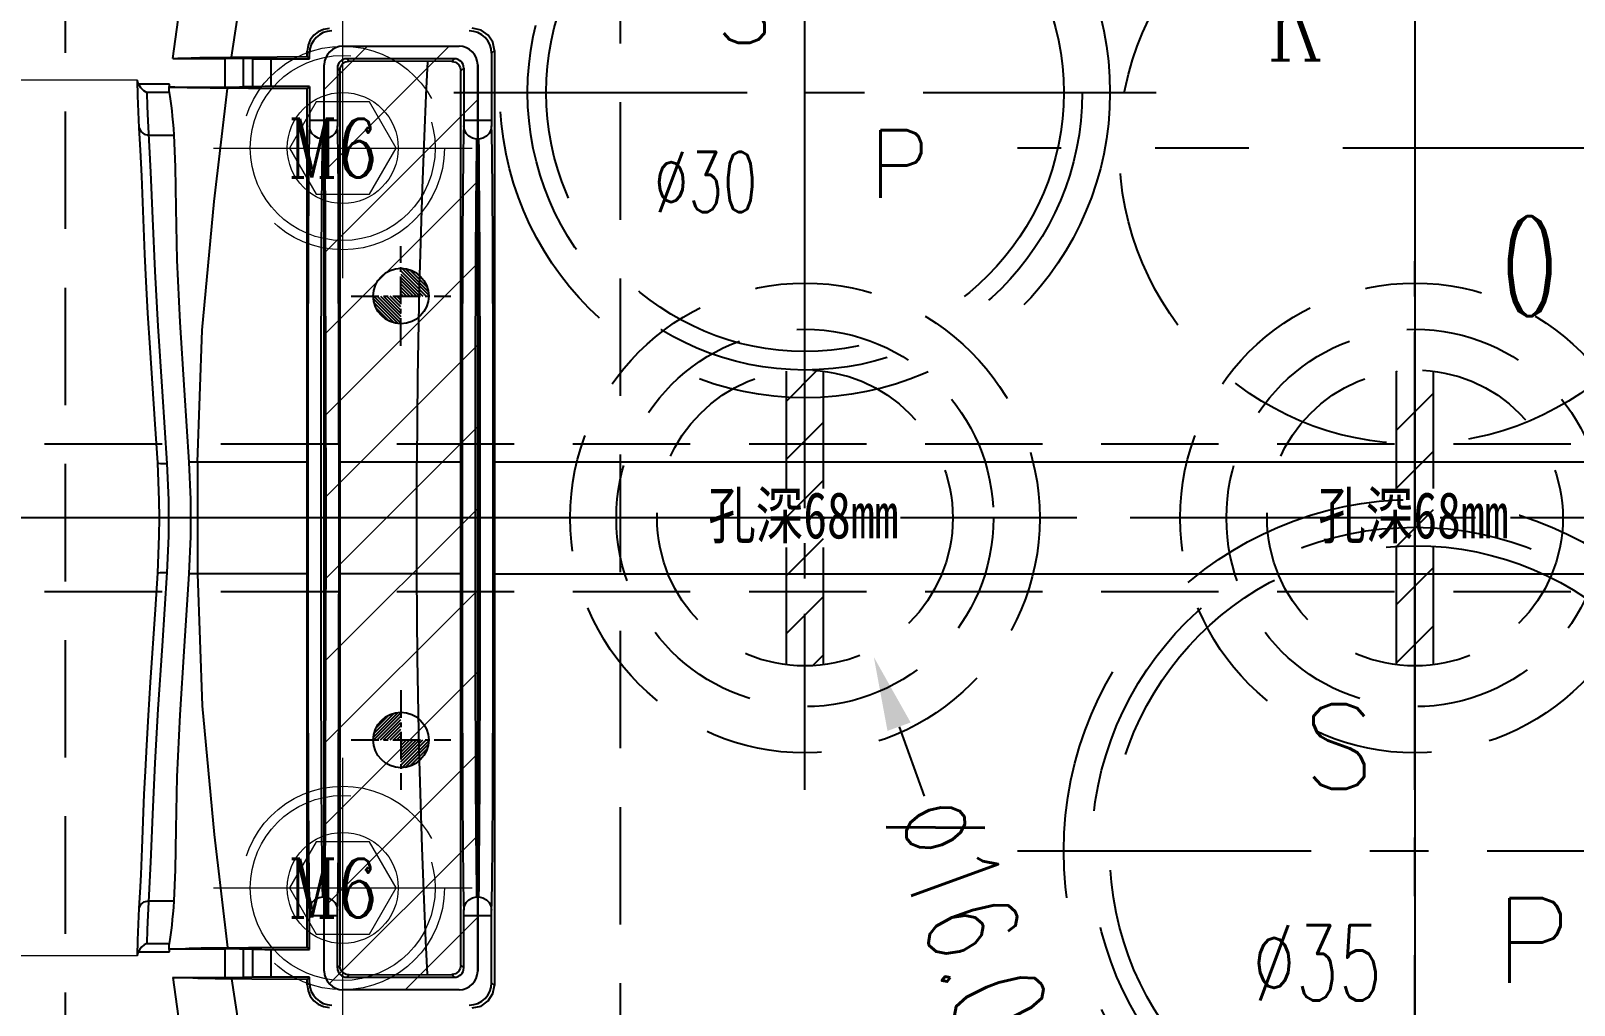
# Model space of a CAD drawing. Header units: inches. Extents: x 157915 to 159347, y -49911 to -48898.
# Drawn here: x 158583.3 to 158666.8, y -49123.2 to -49070.5 of the extents above; entities that cross this region are included whole.
import ezdxf
from ezdxf.enums import TextEntityAlignment as Align

# ---------------------------------------------------------------- set-up
doc = ezdxf.new("R2010")
doc.units = ezdxf.units.IN
doc.header["$LTSCALE"] = 2
doc.header["$MEASUREMENT"] = 0
doc.header["$PDMODE"] = 3
doc.header["$PDSIZE"] = 0.3125
for name, pattern in [('ACAD_ISO02W100', [15, 12, -3]), ('ACAD_ISO08W100', [36, 24, -3, 6, -3]), ('CENTER', [50.8, 31.75, -6.35, 6.35, -6.35]), ('CENTER2', [1.125, 0.75, -0.125, 0.125, -0.125]), ('DASHED2', [0.375, 0.25, -0.125]), ('HIDDEN', [9.525, 6.35, -3.175])]:
    doc.linetypes.add(name, pattern=pattern)
doc.layers.get('0').update_dxf_attribs({"linetype": 'CONTINUOUS'})
doc.layers.get('Defpoints').update_dxf_attribs({"linetype": 'CONTINUOUS'})
for name, color, linetype in [('CAV-COR', 1, 'CONTINUOUS'), ('CL', 1, 'ACAD_ISO08W100'), ('DEFAULT_1', 7, 'CENTER'), ('PIN', 4, 'CONTINUOUS'), ('SCREW', 52, 'HIDDEN'), ('SP', 3, 'CONTINUOUS'), ('wr1', 97, 'DASHED2'), ('y-cut', 7, 'CONTINUOUS'), ('壓塊', 157, 'CONTINUOUS'), ('文字', 1, 'CONTINUOUS')]:
    doc.layers.add(name, color=color, linetype=linetype)
for name, color, linetype, lineweight in [('dim', 3, 'CONTINUOUS', 15), ('截面', 191, 'CONTINUOUS', 15), ('枕位', 135, 'CONTINUOUS', 15), ('螺絲', 42, 'ACAD_ISO02W100', 15)]:
    doc.layers.add(name, color=color, linetype=linetype, lineweight=lineweight)
doc.styles.add('ROMANC', font='romanc', dxfattribs={"width": 0.6, "height": 1})
doc.styles.get("Standard").update_dxf_attribs({"font": 'txt.shx', "width": 0.67})
doc.styles.add('新字体', font='KAIU.TTF', dxfattribs={"width": 0.75})
doc.dimstyles.new('2.00', dxfattribs={"dimtxt": 5, "dimasz": 4, "dimexe": 0.666, "dimexo": 0.626, "dimgap": 1, "dimtad": 0, "dimzin": 0, "dimdsep": 46, "dimtxsty": 'Standard', "dimcen": 0.09, "dimclrd": 3, "dimclre": 3, "dimclrt": 7, "dimazin": 0, "dimtfac": 1, "dimtofl": 0, "dimtmove": 0, "dimatfit": 0, "dimfxl": 0, "dimtolj": 1, "dimtzin": 0, "dimarcsym": 0})

# ---------------------------------------------------------------- blocks, each defined once
blk = doc.blocks.new('20160823.140637')
at = {"layer": '截面', "linetype": 'Continuous', "ltscale": 0.3}
h = blk.add_hatch(dxfattribs=at)
h.set_pattern_fill('ANSI31', color=256, scale=25, style=0)
h.set_pattern_definition([(45, (170617.2364, -50194.565), (-2.20970869, 2.20970869), [])])
h.paths.add_polyline_path([(6.195, 50.953), (6.988, 50.841), (7.777, 50.697), (8.558, 50.522), (9.33, 50.315), (10.094, 50.078), (10.847, 49.81), (11.59, 49.512), (12.321, 49.184), (13.038, 48.827), (13.738, 48.443), (14.423, 48.03), (15.092, 47.589), (29.698, 37.542), (29.916, 37.384), (30.123, 37.215), (30.321, 37.036), (30.509, 36.846), (30.687, 36.645), (30.854, 36.435), (31.01, 36.217), (31.154, 35.989), (31.285, 35.755), (31.403, 35.515), (31.509, 35.267), (31.601, 35.015), (31.679, 34.758), (31.743, 34.496), (31.794, 34.233), (31.829, 33.967), (31.851, 33.7), (31.858, 33.43), (31.858, 16.046, -0.414214), (30.858, 15.046), (-12.081, 15.046, -0.414214), (-13.081, 16.046), (-13.081, 28.931), (-14.453, 28.931), (-15.749, 29.957, 0.168991), (-14.777, 32.75, 0.189103), (-15.977, 35.81), (-15.961, 35.825), (-15.961, 38.483), (-8.774, 48.931), (-8.615, 49.149), (-8.445, 49.358), (-8.265, 49.557), (-8.074, 49.746), (-7.872, 49.925), (-7.662, 50.092), (-7.443, 50.248), (-7.216, 50.393), (-6.981, 50.524), (-6.74, 50.643), (-6.493, 50.748), (-6.241, 50.84), (-5.984, 50.918), (-5.723, 50.983), (-5.46, 51.033), (-5.196, 51.069), (-4.929, 51.09), (-4.66, 51.098), (3.801, 51.098), (4.602, 51.081), (5.401, 51.033)])
h.paths.add_polyline_path([(30.858, -30.951, -0.414214), (31.858, -31.951), (31.858, -49.334), (31.851, -49.604), (31.829, -49.872), (31.794, -50.137), (31.743, -50.401), (31.679, -50.662), (31.601, -50.919), (31.509, -51.171), (31.403, -51.419), (31.285, -51.66), (31.154, -51.894), (31.01, -52.121), (30.854, -52.34), (30.687, -52.549), (30.509, -52.75), (30.321, -52.94), (30.123, -53.12), (29.916, -53.289), (29.698, -53.447), (15.092, -63.494), (14.423, -63.935), (13.738, -64.347), (13.038, -64.731), (12.321, -65.088), (11.59, -65.417), (10.847, -65.715), (10.094, -65.982), (9.33, -66.22), (8.558, -66.426), (7.777, -66.601), (6.988, -66.746), (6.195, -66.858), (5.401, -66.938), (4.602, -66.986), (3.801, -67.002), (-4.66, -67.002), (-4.929, -66.995), (-5.196, -66.973), (-5.46, -66.938), (-5.723, -66.887), (-5.984, -66.823), (-6.241, -66.745), (-6.493, -66.653), (-6.74, -66.547), (-6.981, -66.429), (-7.216, -66.297), (-7.443, -66.153), (-7.662, -65.997), (-7.872, -65.829), (-8.074, -65.65), (-8.265, -65.461), (-8.445, -65.263), (-8.615, -65.054), (-8.774, -64.836), (-15.961, -54.387), (-15.961, -51.729), (-15.977, -51.714, 0.189103), (-14.777, -48.655, 0.168991), (-15.749, -45.862), (-14.453, -44.836), (-13.081, -44.836), (-13.081, -31.951, -0.414214), (-12.081, -30.951)])
h.paths.add_polyline_path([(-94.357, 16.548), (-94.357, -32.452, 0.414214), (-93.357, -33.452), (-87.057, -33.452, 0.414214), (-86.057, -32.452), (-86.057, 16.548, 0.414214), (-87.057, 17.548), (-93.357, 17.548, 0.414214)])
h.paths.add_polyline_path([(-49.425, 38.498), (-49.425, 25.188, 0.414214), (-48.425, 24.188), (-42.105, 24.188, 0.414214), (-41.105, 25.188), (-41.105, 38.498, 0.414214), (-42.105, 39.498), (-48.425, 39.498, 0.414214)])
h.paths.add_polyline_path([(-49.425, -41.092), (-49.425, -54.402, 0.414214), (-48.425, -55.402), (-42.105, -55.402, 0.414214), (-41.105, -54.402), (-41.105, -41.092, 0.414214), (-42.105, -40.092), (-48.425, -40.092, 0.414214)])
at = {"layer": 'y-cut', "linetype": 'ByBlock'}
for p, q in [((-93.357, 17.548), (-87.057, 17.548)), ((-94.357, -32.452), (-94.357, 16.548)), ((-86.057, 16.548), (-86.057, -32.452)), ((-87.057, -33.452), (-93.357, -33.452))]:
    blk.add_line(p, q, dxfattribs=at)
for centre, start, end in [((-93.357, 16.548), 90, 180), ((-87.057, 16.548), 0, 90), ((-93.357, -32.452), 180, 270), ((-87.057, -32.452), 270, 0)]:
    blk.add_arc(centre, 1, start, end, dxfattribs=at)
blk = doc.blocks.new('20140813.092309')
at = {"layer": '螺絲', "color": 137, "linetype": 'CENTER', "ltscale": 0.25}
for p, q in [((0, -7.042), (0, 7.042)), ((-7, 0), (7, 0))]:
    blk.add_line(p, q, dxfattribs=at)
at = {"layer": '螺絲', "color": 137, "linetype": 'Continuous'}
blk.add_lwpolyline([(-1.443, 2.5), (-2.887, 0), (-1.443, -2.5), (1.443, -2.5), (2.887, 0), (1.443, 2.5)], close=True, dxfattribs=at)
at = {"layer": '螺絲', "color": 137, "linetype": 'HIDDEN'}
blk.add_circle((0, 0), 5.5, dxfattribs=at)
at = {"layer": '螺絲', "color": 137}
for radius in [5, 3]:
    blk.add_circle((0, 0), radius, dxfattribs=at)
at = {"layer": 'dim', "style": 'ROMANC', "width": 0.8}
blk.add_text('M6', height=3.1716, dxfattribs=at).set_placement((-2.976, -1.589))
blk = doc.blocks.new('20160825.191916')
at = {"color": 8, "linetype": 'HIDDEN'}
blk.add_circle((0, 0), 19, dxfattribs=at)
at = {"layer": 'SP', "linetype": 'CENTER', "ltscale": 0.25}
for p, q in [((0, -21.5), (0, 21.5)), ((-21.5, 0), (21.5, 0))]:
    blk.add_line(p, q, dxfattribs=at)
at = {"layer": 'SP', "linetype": 'HIDDEN'}
for radius in [17.5, 16.5]:
    blk.add_circle((0, 0), radius, dxfattribs=at)
at = {"layer": 'dim', "insert": (-5.289, -6.05), "char_height": 4.0633, "attachment_point": 5}
blk.add_mtext('Ø35', dxfattribs=at)
at = {"layer": 'SP'}
for s, p in [('S', (-6.081, 3.359)), ('P', (4.334, -7.124))]:
    blk.add_text(s, height=4.582, dxfattribs=at).set_placement(p)
blk = doc.blocks.new('20160825.182511')
at = {"color": 8, "linetype": 'HIDDEN'}
blk.add_circle((0, 0), 16.5, dxfattribs=at)
at = {"layer": 'SP', "linetype": 'CENTER', "ltscale": 0.25}
for p, q in [((0, -19), (0, 19)), ((-19, 0), (19, 0))]:
    blk.add_line(p, q, dxfattribs=at)
at = {"layer": 'SP', "linetype": 'HIDDEN'}
for radius in [15, 14]:
    blk.add_circle((0, 0), radius, dxfattribs=at)
at = {"layer": 'dim', "insert": (-5.368, -4.84), "char_height": 3.2506, "attachment_point": 5}
blk.add_mtext('Ø30', dxfattribs=at)
at = {"layer": 'SP'}
for s, p in [('S', (-4.865, 2.687)), ('P', (3.467, -5.699))]:
    blk.add_text(s, height=3.665, dxfattribs=at).set_placement(p)
blk = doc.blocks.new('20130710.090407')
at = {"layer": 'SCREW', "linetype": 'CENTER', "ltscale": 0.15}
for p, q in [((0, -7.042), (0, 7.042)), ((-7, 0), (7, 0))]:
    blk.add_line(p, q, dxfattribs=at)
at = {"layer": 'SCREW', "linetype": 'HIDDEN', "ltscale": 0.4}
blk.add_lwpolyline([(-1.443, 2.5), (-2.887, 0), (-1.443, -2.5), (1.443, -2.5), (2.887, 0), (1.443, 2.5)], close=True, dxfattribs=at)
for radius in [5.5, 5, 3]:
    blk.add_circle((0, 0), radius, dxfattribs=at)
at = {"layer": 'dim', "style": 'ROMANC', "width": 0.8}
blk.add_text('M6', height=3.1716, dxfattribs=at).set_placement((-2.885, -1.703))
blk = doc.blocks.new('20130710.090411')
at = {"layer": 'SP', "color": 145, "linetype": 'CENTER', "ltscale": 0.25}
for p, q in [((0, 15), (0, -15)), ((-15, 0), (15, 0))]:
    blk.add_line(p, q, dxfattribs=at)
at = {"layer": 'SP', "color": 145, "linetype": 'HIDDEN', "ltscale": 0.5}
for radius in [12.5, 11.5]:
    blk.add_circle((0, 0), radius, dxfattribs=at)
at = {"layer": 'SCREW'}
blk.add_blockref('20130710.090407', (0, 0), dxfattribs=at)
blk = doc.blocks.new('*D37213')
at = {"layer": 'Defpoints', "color": 0}
for p in [(158623.435, -49089.348), (158628.891, -49104.388)]:
    blk.add_point(p, dxfattribs=at)
at = {"layer": 'dim', "color": 3, "linetype": 'ByBlock', "lineweight": -2}
for p, q in [((158626.073, -49096.868), (158626.253, -49096.868)), ((158626.163, -49096.958), (158626.163, -49096.778)), ((158630.255, -49108.149), (158631.62, -49111.909))]:
    blk.add_line(p, q, dxfattribs=at)
at = {"layer": 'dim', "color": 3, "linetype": 'ByBlock'}
blk.add_solid([(158630.882, -49107.921), (158629.629, -49108.376), (158628.891, -49104.388)], dxfattribs=at)
at = {"layer": 'dim', "color": 7, "linetype": 'ByBlock', "insert": (158634.436, -49119.672), "char_height": 5, "attachment_point": 5, "rotation": 289.9396}
blk.add_mtext('\\A1;%%c16.00', dxfattribs=at)
blk = doc.blocks.new('*D37226')
at = {"layer": 'Defpoints', "color": 0}
for p in [(158625.163, -49011.518), (158658.163, -49016.868), (158625.163, -49082.168)]:
    blk.add_point(p, dxfattribs=at)
at = {"layer": 'dim', "color": 3, "linetype": 'ByBlock', "lineweight": -2}
for p, q in [((158625.163, -49081.542), (158625.163, -49010.852)), ((158658.163, -49016.242), (158658.163, -49010.852)), ((158629.163, -49011.518), (158634.521, -49011.518)), ((158654.163, -49011.518), (158648.805, -49011.518))]:
    blk.add_line(p, q, dxfattribs=at)
at = {"layer": 'dim', "color": 3, "linetype": 'ByBlock'}
for points in [[(158629.163, -49010.851), (158629.163, -49012.184), (158625.163, -49011.518)], [(158654.163, -49012.184), (158654.163, -49010.851), (158658.163, -49011.518)]]:
    blk.add_solid(points, dxfattribs=at)
at = {"layer": 'dim', "color": 7, "linetype": 'ByBlock', "insert": (158641.663, -49011.518), "char_height": 5, "attachment_point": 5}
blk.add_mtext('\\A1;33.00', dxfattribs=at)
blk = doc.blocks.new('*D37227')
at = {"layer": 'Defpoints', "color": 0}
for p in [(158691.163, -49011.518), (158658.163, -49016.868), (158691.163, -49082.168)]:
    blk.add_point(p, dxfattribs=at)
at = {"layer": 'dim', "color": 3, "linetype": 'ByBlock', "lineweight": -2}
for p, q in [((158658.163, -49016.242), (158658.163, -49010.852)), ((158691.163, -49081.542), (158691.163, -49010.852)), ((158662.163, -49011.518), (158667.521, -49011.518)), ((158687.163, -49011.518), (158681.805, -49011.518))]:
    blk.add_line(p, q, dxfattribs=at)
at = {"layer": 'dim', "color": 3, "linetype": 'ByBlock'}
for points in [[(158662.163, -49010.851), (158662.163, -49012.184), (158658.163, -49011.518)], [(158687.163, -49012.184), (158687.163, -49010.851), (158691.163, -49011.518)]]:
    blk.add_solid(points, dxfattribs=at)
at = {"layer": 'dim', "color": 7, "linetype": 'ByBlock', "insert": (158674.663, -49011.518), "char_height": 5, "attachment_point": 5}
blk.add_mtext('\\A1;33.00', dxfattribs=at)
blk = doc.blocks.new('*D37255')
at = {"layer": 'Defpoints', "color": 0}
for p in [(158695.163, -49003.941), (158658.163, -49016.868), (158695.163, -49096.868)]:
    blk.add_point(p, dxfattribs=at)
at = {"layer": 'dim', "color": 3, "linetype": 'ByBlock', "lineweight": -2}
for p, q in [((158658.163, -49016.242), (158658.163, -49003.275)), ((158695.163, -49096.242), (158695.163, -49003.275)), ((158662.163, -49003.941), (158669.521, -49003.941)), ((158691.163, -49003.941), (158683.805, -49003.941))]:
    blk.add_line(p, q, dxfattribs=at)
at = {"layer": 'dim', "color": 3, "linetype": 'ByBlock'}
for points in [[(158662.163, -49003.274), (158662.163, -49004.608), (158658.163, -49003.941)], [(158691.163, -49004.608), (158691.163, -49003.274), (158695.163, -49003.941)]]:
    blk.add_solid(points, dxfattribs=at)
at = {"layer": 'dim', "color": 7, "linetype": 'ByBlock', "insert": (158676.663, -49003.941), "char_height": 5, "attachment_point": 5}
blk.add_mtext('\\A1;37.00', dxfattribs=at)
blk = doc.blocks.new('20160902.193058')
at = {"layer": 'wr1', "linetype": 'HIDDEN', "ltscale": 0.5}
h = blk.add_hatch(dxfattribs=at)
h.set_pattern_fill('ANSI31', color=256, scale=0.7, angle=180, style=0)
h.set_pattern_definition([(225, (346569.7157, -87469.4473), (1.571544821, -1.571544821), [])])
h.paths.add_polyline_path([(1, 0), (0, 0), (0, -8, 0.031342), (1, -7.937)])
h.paths.add_polyline_path([(-1, -7.937, 0.031342), (0, -8), (0, 0), (-1, 0)])
h.paths.add_polyline_path([(0, 0), (1, 0), (1, 7.937, 0.031342), (0, 8)])
h.paths.add_polyline_path([(-1, 0), (0, 0), (0, 8, 0.031342), (-1, 7.937)])
at = {"layer": 'wr1', "linetype": 'CENTER', "ltscale": 0.15}
for p, q in [((0, -14.7), (0, 14.7)), ((14.7, 0), (-14.7, 0))]:
    blk.add_line(p, q, dxfattribs=at)
at = {"layer": 'wr1', "linetype": 'HIDDEN', "ltscale": 0.5}
for p, q in [((-1, -7.937), (-1, 7.937)), ((1, -7.937), (1, 7.937))]:
    blk.add_line(p, q, dxfattribs=at)
for radius in [12.7, 10.2, 8]:
    blk.add_circle((0, 0), radius, dxfattribs=at)

msp = doc.modelspace()

# ---------------------------------------------------------------- hatches: boundary and pattern name
at = {"layer": 'PIN', "linetype": 'Continuous'}
h = msp.add_hatch(dxfattribs=at)
h.set_pattern_fill('ANSI31', color=3, angle=90, style=0)
h.set_pattern_definition([(135, (158808.59506, -49099.10771), (-0.08838835, -0.08838835), [])])
h.paths.add_polyline_path([(158603.313, -49084.868), (158601.813, -49084.868, 0.414214), (158603.313, -49086.368)])
h.paths.add_polyline_path([(158603.313, -49083.368), (158603.313, -49084.868), (158604.813, -49084.868, 0.414214)])
h = msp.add_hatch(dxfattribs=at)
h.set_pattern_fill('ANSI31', color=3, angle=270, style=0)
h.set_pattern_definition([(225, (158808.59506, -49094.62829), (-0.08838835, 0.08838835), [])])
h.paths.add_polyline_path([(158603.313, -49108.868), (158601.813, -49108.868, -0.414214), (158603.313, -49107.368)])
h.paths.add_polyline_path([(158603.313, -49110.368), (158603.313, -49108.868), (158604.813, -49108.868, -0.414214)])

# ---------------------------------------------------------------- linework, layer by layer
at = {"color": 8, "linetype": 'CENTER', "ltscale": 0.4}
msp.add_line((158679.663, -49076.868), (158636.663, -49076.868), dxfattribs=at)
at = {"color": 8, "linetype": 'HIDDEN', "ltscale": 0.7}
msp.add_circle((158658.163, -49076.868), 16, dxfattribs=at)
at = {"layer": 'CAV-COR', "linetype": 'ByBlock'}
for p, q in [((158600.163, -49071.368), (158606.463, -49071.368)), ((158590.969, -49072.025), (158593.804, -49072.025)), ((158592.801, -49071.97), (158594.151, -49071.953)), ((158593.804, -49073.572), (158593.804, -49072.025)), ((158594.793, -49073.568), (158594.793, -49072.028)), ((158595.298, -49072.041), (158594.793, -49072.028)), ((158595.298, -49073.556), (158595.298, -49072.041)), ((158596.288, -49073.552), (158596.288, -49072.045)), ((158596.288, -49072.045), (158598.366, -49072.045)), ((158598.247, -49071.926), (158598.247, -49071.625)), ((158598.366, -49071.743), (158598.247, -49071.625)), ((158598.366, -49072.045), (158598.247, -49071.926)), ((158598.366, -49072.045), (158598.366, -49071.743)), ((158600.504, -49072.173), (158600.376, -49072.045)), ((158606.205, -49072.045), (158600.376, -49072.045)), ((158606.058, -49072.191), (158600.504, -49072.173)), ((158604.754, -49072.188), (158604.666, -49074.008)), ((158606.058, -49072.191), (158606.205, -49072.045)), ((158608.215, -49071.743), (158608.367, -49071.591)), ((158608.215, -49071.743), (158608.215, -49075.663)), ((158608.367, -49071.591), (158608.375, -49088.45)), ((158599.163, -49121.368), (158599.163, -49072.368)), ((158599.873, -49072.547), (158599.873, -49075.663)), ((158600, -49072.674), (158599.873, -49072.547)), ((158600, -49072.674), (158600.012, -49099.882)), ((158606.553, -49083.113), (158606.558, -49072.696)), ((158606.558, -49072.696), (158606.707, -49072.547)), ((158606.707, -49072.547), (158606.707, -49075.663)), ((158607.463, -49121.368), (158607.463, -49072.368)), ((158589.078, -49074.055), (158589.061, -49073.207)), ((158590.795, -49073.414), (158589.108, -49073.414)), ((158590.784, -49073.869), (158589.566, -49073.869)), ((158590.776, -49073.572), (158593.804, -49073.572)), ((158591.079, -49073.582), (158590.776, -49073.572)), ((158591.753, -49073.607), (158591.079, -49073.582)), ((158595.298, -49073.556), (158594.793, -49073.568)), ((158598.245, -49073.673), (158595.063, -49073.654)), ((158598.366, -49073.552), (158596.288, -49073.552)), ((158598.242, -49076.14), (158598.245, -49073.673)), ((158598.366, -49073.552), (158598.245, -49073.673)), ((158598.366, -49073.552), (158598.365, -49075.663)), ((158604.666, -49074.008), (158604.568, -49076.237)), ((158599.873, -49075.384), (158598.366, -49075.384)), ((158608.215, -49075.384), (158606.707, -49075.384)), ((158589.655, -49076.172), (158591.045, -49076.172)), ((158598.233, -49091.265), (158598.242, -49076.14)), ((158599.163, -49076.388), (158599.065, -49076.388)), ((158604.568, -49076.237), (158604.46, -49079.041)), ((158607.406, -49076.388), (158607.181, -49076.341)), ((158607.406, -49076.388), (158607.389, -49076.937)), ((158607.515, -49076.388), (158607.406, -49076.388)), ((158607.74, -49076.341), (158607.515, -49076.388)), ((158589.291, -49078.399), (158589.226, -49076.988)), ((158589.459, -49082.603), (158589.291, -49078.399)), ((158599.958, -49088.73), (158599.938, -49081.847)), ((158608.3, -49088.729), (158608.28, -49081.846)), ((158599.255, -49089.217), (158599.236, -49082.677)), ((158606.551, -49105.15), (158606.553, -49083.113)), ((158607.597, -49089.216), (158607.578, -49082.676)), ((158598.28, -49088.73), (158598.273, -49096.893)), ((158599.966, -49096.893), (158599.958, -49088.73)), ((158606.622, -49088.729), (158606.615, -49096.893)), ((158608.307, -49096.893), (158608.3, -49088.729)), ((158608.375, -49088.45), (158608.373, -49111.022)), ((158598.983, -49089.218), (158598.977, -49096.892)), ((158599.262, -49096.892), (158599.255, -49089.217)), ((158607.325, -49089.217), (158607.318, -49096.892)), ((158607.604, -49096.892), (158607.597, -49089.216)), ((158598.235, -49107.564), (158598.233, -49091.265)), ((158590.154, -49093.888), (158590.021, -49091.791)), ((158592.311, -49093.853), (158591.86, -49093.855)), ((158592.311, -49093.853), (158592.311, -49099.883)), ((158593.532, -49093.855), (158592.311, -49093.853)), ((158606.55, -49093.853), (158600.012, -49093.854)), ((158604.166, -49099.883), (158604.166, -49093.853)), ((158696.935, -49093.853), (158608.375, -49093.853)), ((158598.273, -49096.893), (158598.28, -49105.054)), ((158598.977, -49096.892), (158598.983, -49104.565)), ((158599.255, -49104.566), (158599.262, -49096.892)), ((158599.958, -49105.055), (158599.966, -49096.893)), ((158606.615, -49096.893), (158606.622, -49105.055)), ((158607.318, -49096.892), (158607.325, -49104.566)), ((158607.597, -49104.566), (158607.604, -49096.892)), ((158608.3, -49105.056), (158608.307, -49096.893)), ((158592.311, -49099.883), (158591.86, -49099.881)), ((158600.012, -49099.882), (158600.007, -49113.226)), ((158606.55, -49099.883), (158600.012, -49099.882)), ((158608.375, -49099.883), (158696.935, -49099.883)), ((158598.983, -49104.565), (158599.002, -49111.089)), ((158607.325, -49104.566), (158607.344, -49111.09)), ((158598.28, -49105.054), (158598.3, -49111.918)), ((158606.558, -49121.04), (158606.551, -49105.15)), ((158606.622, -49105.055), (158606.642, -49111.919)), ((158598.245, -49120.064), (158598.235, -49107.564)), ((158608.373, -49111.022), (158608.367, -49122.145)), ((158600.007, -49113.226), (158600, -49121.062)), ((158589.255, -49116.134), (158589.317, -49114.728)), ((158604.568, -49117.499), (158604.46, -49114.695)), ((158599.065, -49117.348), (158599.163, -49117.348)), ((158607.389, -49116.8), (158607.406, -49117.348)), ((158607.406, -49117.348), (158607.515, -49117.348)), ((158607.515, -49117.348), (158607.74, -49117.395)), ((158589.655, -49117.564), (158591.045, -49117.564)), ((158598.366, -49120.184), (158598.365, -49118.073)), ((158599.873, -49121.189), (158599.873, -49118.073)), ((158604.666, -49119.728), (158604.568, -49117.499)), ((158606.707, -49121.189), (158606.707, -49118.073)), ((158608.215, -49121.993), (158608.215, -49118.073)), ((158598.366, -49118.352), (158599.873, -49118.352)), ((158606.707, -49118.352), (158608.215, -49118.352)), ((158589.566, -49119.867), (158590.784, -49119.867)), ((158604.754, -49121.548), (158604.666, -49119.728)), ((158589.108, -49120.322), (158590.795, -49120.322)), ((158590.776, -49120.164), (158591.063, -49120.155)), ((158590.776, -49120.164), (158593.804, -49120.164)), ((158591.063, -49120.155), (158591.657, -49120.132)), ((158593.07, -49120.101), (158595.063, -49120.082)), ((158593.804, -49121.711), (158593.804, -49120.164)), ((158594.793, -49121.708), (158594.793, -49120.168)), ((158595.298, -49120.18), (158594.793, -49120.168)), ((158595.063, -49120.082), (158598.245, -49120.064)), ((158595.298, -49121.695), (158595.298, -49120.18)), ((158596.288, -49121.692), (158596.288, -49120.184)), ((158596.288, -49120.184), (158598.366, -49120.184)), ((158598.366, -49120.184), (158598.245, -49120.064)), ((158600, -49121.062), (158599.873, -49121.189)), ((158600.504, -49121.563), (158606.058, -49121.545)), ((158606.058, -49121.545), (158606.205, -49121.692)), ((158606.558, -49121.04), (158606.707, -49121.189)), ((158590.969, -49121.711), (158593.804, -49121.711)), ((158591.249, -49121.72), (158590.969, -49121.711)), ((158592.06, -49121.748), (158591.249, -49121.72)), ((158595.298, -49121.695), (158594.793, -49121.708)), ((158598.247, -49121.81), (158595.248, -49121.792)), ((158598.366, -49121.692), (158596.288, -49121.692)), ((158598.366, -49121.692), (158598.247, -49121.81)), ((158598.247, -49122.111), (158598.247, -49121.81)), ((158598.366, -49121.993), (158598.247, -49122.111)), ((158598.366, -49121.993), (158598.366, -49121.692)), ((158606.463, -49122.368), (158600.163, -49122.368)), ((158600.504, -49121.563), (158600.376, -49121.692)), ((158600.376, -49121.692), (158606.205, -49121.692)), ((158608.215, -49121.993), (158608.367, -49122.145))]:
    msp.add_line(p, q, dxfattribs=at)
for points in [[(158590.969, -49072.025), (158591.405, -49068.897), (158591.853, -49066.11), (158592.321, -49063.615), (158592.813, -49061.377), (158593.315, -49059.403), (158593.824, -49057.641), (158594.359, -49055.993), (158594.951, -49054.368), (158595.626, -49052.749), (158596.403, -49051.172), (158597.304, -49049.683)], [(158594.151, -49071.953), (158595.269, -49064.643), (158596.493, -49058.447), (158597.837, -49053.462), (158599.417, -49049.719)], [(158599.449, -49070.415), (158599.13, -49070.46), (158598.841, -49070.583), (158598.598, -49070.774), (158598.408, -49071.024), (158598.289, -49071.313), (158598.247, -49071.625)], [(158608.367, -49071.591), (158608.285, -49071.155), (158608.037, -49070.764), (158607.646, -49070.49), (158607.157, -49070.389)], [(158590.969, -49072.025), (158591.103, -49072.021), (158591.236, -49072.017), (158591.956, -49071.991)], [(158591.956, -49071.991), (158592.162, -49071.985), (158592.429, -49071.978), (158592.801, -49071.97)], [(158594.151, -49071.953), (158596.611, -49071.935), (158598.247, -49071.926)], [(158600, -49072.674), (158600.037, -49072.485), (158600.146, -49072.321), (158600.31, -49072.211), (158600.504, -49072.173)], [(158606.058, -49072.191), (158606.256, -49072.233), (158606.419, -49072.347), (158606.523, -49072.511), (158606.558, -49072.696)], [(158589.108, -49073.414), (158589.075, -49073.313), (158589.061, -49073.207)], [(158589.108, -49073.414), (158589.219, -49073.598), (158589.376, -49073.755), (158589.566, -49073.869)], [(158589.566, -49073.869), (158589.584, -49074.625), (158589.612, -49075.393), (158589.765, -49078.178)], [(158590.784, -49073.869), (158590.776, -49073.796), (158590.774, -49073.695), (158590.78, -49073.572)], [(158590.78, -49073.572), (158590.787, -49073.494), (158590.795, -49073.414)], [(158591.045, -49076.172), (158591.018, -49075.807), (158590.99, -49075.468), (158590.961, -49075.153), (158590.93, -49074.861), (158590.897, -49074.588), (158590.862, -49074.331), (158590.824, -49074.091), (158590.784, -49073.869)], [(158595.063, -49073.654), (158592.987, -49073.634), (158592.395, -49073.624), (158592.016, -49073.615), (158591.753, -49073.607)], [(158592.311, -49093.853), (158592.55, -49086.722), (158593.208, -49079.763), (158593.934, -49073.645)], [(158589.156, -49075.776), (158589.108, -49074.913), (158589.078, -49074.055)], [(158589.226, -49076.988), (158589.194, -49076.367), (158589.156, -49075.776)], [(158589.156, -49075.776), (158589.241, -49075.979), (158589.421, -49076.122), (158589.655, -49076.172)], [(158591.86, -49093.855), (158591.601, -49089.957), (158591.364, -49086.275), (158591.209, -49082.936), (158591.145, -49080.124), (158591.113, -49077.89), (158591.045, -49076.172)], [(158598.365, -49075.663), (158598.347, -49076.072), (158598.33, -49077.278), (158598.314, -49079.23), (158598.3, -49081.847), (158598.28, -49088.73)], [(158599.065, -49076.388), (158598.84, -49076.341), (158598.649, -49076.234), (158598.499, -49076.078), (158598.4, -49075.883), (158598.365, -49075.663)], [(158599.065, -49076.388), (158599.047, -49076.937), (158599.031, -49078.206), (158599.016, -49080.144), (158599.002, -49082.677), (158598.983, -49089.218)], [(158599.873, -49075.663), (158599.838, -49075.883), (158599.74, -49076.078), (158599.59, -49076.234), (158599.399, -49076.341), (158599.163, -49076.389)], [(158599.236, -49082.677), (158599.223, -49080.144), (158599.208, -49078.206), (158599.191, -49076.937), (158599.168, -49076.388)], [(158599.938, -49081.847), (158599.924, -49079.23), (158599.908, -49077.278), (158599.891, -49076.072), (158599.873, -49075.663)], [(158606.707, -49075.663), (158606.689, -49076.072), (158606.672, -49077.278), (158606.656, -49079.23), (158606.642, -49081.846), (158606.622, -49088.729)], [(158607.181, -49076.341), (158606.99, -49076.234), (158606.84, -49076.078), (158606.742, -49075.883), (158606.707, -49075.663)], [(158607.578, -49082.676), (158607.565, -49080.143), (158607.549, -49078.206), (158607.533, -49076.937), (158607.515, -49076.388)], [(158608.215, -49075.663), (158608.18, -49075.883), (158608.081, -49076.078), (158607.931, -49076.234), (158607.74, -49076.341)], [(158608.28, -49081.846), (158608.266, -49079.23), (158608.25, -49077.278), (158608.233, -49076.072), (158608.215, -49075.663)], [(158607.389, -49076.937), (158607.372, -49078.206), (158607.357, -49080.143), (158607.344, -49082.676), (158607.325, -49089.217)], [(158589.765, -49078.178), (158589.868, -49080.68), (158589.99, -49083.517), (158590.157, -49086.5), (158590.396, -49090.038), (158590.655, -49093.921)], [(158604.46, -49079.041), (158604.298, -49084.36), (158604.2, -49089.282), (158604.166, -49093.853)], [(158590.021, -49091.791), (158589.744, -49087.673), (158589.626, -49085.791), (158589.531, -49084.092), (158589.459, -49082.603)], [(158590.245, -49096.868), (158590.235, -49095.905), (158590.205, -49094.91), (158590.154, -49093.888)], [(158590.154, -49093.888), (158590.196, -49093.91), (158590.306, -49093.924), (158590.467, -49093.928), (158590.655, -49093.921)], [(158590.655, -49093.921), (158590.737, -49095.889), (158590.737, -49097.847), (158590.655, -49099.815)], [(158591.86, -49099.881), (158591.945, -49097.875), (158591.945, -49095.861), (158591.86, -49093.855)], [(158598.233, -49093.855), (158596.536, -49093.852), (158593.532, -49093.855)], [(158590.154, -49099.848), (158590.205, -49098.826), (158590.235, -49097.831), (158590.245, -49096.868)], [(158590.655, -49099.815), (158590.391, -49103.77), (158590.16, -49107.201), (158589.996, -49110.103), (158589.875, -49112.893), (158589.77, -49115.467), (158589.612, -49118.344)], [(158589.765, -49105.749), (158590.029, -49101.822), (158590.154, -49099.848)], [(158590.154, -49099.848), (158590.196, -49099.826), (158590.306, -49099.812), (158590.467, -49099.808), (158590.655, -49099.815)], [(158591.045, -49117.564), (158591.113, -49115.879), (158591.144, -49113.669), (158591.207, -49110.86), (158591.362, -49107.509), (158591.599, -49103.804), (158591.86, -49099.881)], [(158598.233, -49099.881), (158594.958, -49099.884), (158593.532, -49099.881), (158592.311, -49099.883)], [(158592.311, -49099.883), (158592.55, -49107.014), (158593.208, -49113.974), (158593.934, -49120.091)], [(158604.46, -49114.695), (158604.298, -49109.376), (158604.2, -49104.454), (158604.166, -49099.883)], [(158599.168, -49117.348), (158599.191, -49116.8), (158599.208, -49115.537), (158599.223, -49113.609), (158599.236, -49111.089), (158599.255, -49104.566)], [(158607.515, -49117.348), (158607.533, -49116.8), (158607.549, -49115.537), (158607.564, -49113.61), (158607.578, -49111.09), (158607.597, -49104.566)], [(158599.873, -49118.073), (158599.891, -49117.665), (158599.908, -49116.464), (158599.924, -49114.522), (158599.938, -49111.918), (158599.958, -49105.055)], [(158608.215, -49118.073), (158608.233, -49117.665), (158608.25, -49116.464), (158608.266, -49114.522), (158608.28, -49111.919), (158608.3, -49105.056)], [(158589.317, -49114.728), (158589.43, -49111.802), (158589.485, -49110.556), (158589.557, -49109.139), (158589.65, -49107.538), (158589.765, -49105.749)], [(158599.002, -49111.089), (158599.016, -49113.609), (158599.031, -49115.537), (158599.047, -49116.8), (158599.065, -49117.348)], [(158607.344, -49111.09), (158607.357, -49113.61), (158607.372, -49115.537), (158607.389, -49116.8)], [(158598.3, -49111.918), (158598.314, -49114.521), (158598.33, -49116.464), (158598.347, -49117.665), (158598.365, -49118.073)], [(158606.642, -49111.919), (158606.656, -49114.522), (158606.672, -49116.464), (158606.689, -49117.665), (158606.707, -49118.073)], [(158589.156, -49117.96), (158589.192, -49117.399), (158589.223, -49116.81), (158589.255, -49116.134)], [(158598.365, -49118.073), (158598.4, -49117.853), (158598.499, -49117.658), (158598.649, -49117.502), (158598.84, -49117.395), (158599.065, -49117.348)], [(158599.163, -49117.347), (158599.399, -49117.395), (158599.59, -49117.502), (158599.74, -49117.658), (158599.838, -49117.853), (158599.873, -49118.073)], [(158606.707, -49118.073), (158606.742, -49117.853), (158606.84, -49117.658), (158606.99, -49117.502), (158607.181, -49117.395), (158607.406, -49117.348)], [(158589.061, -49120.529), (158589.078, -49119.681), (158589.108, -49118.823), (158589.156, -49117.96)], [(158589.156, -49117.96), (158589.241, -49117.757), (158589.421, -49117.614), (158589.655, -49117.564)], [(158590.784, -49119.867), (158590.824, -49119.644), (158590.862, -49119.404), (158590.898, -49119.147), (158590.93, -49118.873), (158590.961, -49118.58), (158590.99, -49118.265), (158591.018, -49117.927), (158591.045, -49117.564)], [(158607.74, -49117.395), (158607.931, -49117.502), (158608.081, -49117.658), (158608.18, -49117.853), (158608.215, -49118.073)], [(158589.612, -49118.344), (158589.584, -49119.111), (158589.566, -49119.867)], [(158589.566, -49119.867), (158589.42, -49119.949), (158589.292, -49120.055), (158589.186, -49120.182), (158589.108, -49120.322)], [(158590.78, -49120.164), (158590.774, -49120.042), (158590.776, -49119.941), (158590.784, -49119.867)], [(158589.061, -49120.529), (158589.075, -49120.423), (158589.108, -49120.322)], [(158590.795, -49120.322), (158590.787, -49120.242), (158590.78, -49120.164)], [(158591.657, -49120.132), (158591.861, -49120.125), (158592.127, -49120.118), (158592.504, -49120.109), (158593.07, -49120.101)], [(158600.504, -49121.563), (158600.346, -49121.538), (158600.206, -49121.466), (158600.094, -49121.354), (158600.024, -49121.215), (158600, -49121.062)], [(158606.558, -49121.04), (158606.523, -49121.225), (158606.419, -49121.389), (158606.256, -49121.503), (158606.058, -49121.545)], [(158590.969, -49121.711), (158591.405, -49124.839), (158591.853, -49127.626), (158592.321, -49130.121), (158592.813, -49132.359), (158593.315, -49134.333), (158593.824, -49136.095), (158594.359, -49137.743), (158594.951, -49139.368), (158595.626, -49140.987), (158596.403, -49142.564), (158597.304, -49144.053)], [(158595.248, -49121.792), (158593.27, -49121.773), (158592.702, -49121.764), (158592.326, -49121.756), (158592.06, -49121.748)], [(158594.151, -49121.783), (158595.269, -49129.093), (158596.493, -49135.289), (158597.837, -49140.274), (158599.417, -49144.017)], [(158598.247, -49122.111), (158598.288, -49122.422), (158598.409, -49122.714), (158598.598, -49122.963), (158598.84, -49123.152), (158599.129, -49123.276), (158599.449, -49123.321)], [(158607.157, -49123.347), (158607.643, -49123.247), (158608.036, -49122.972), (158608.285, -49122.58), (158608.367, -49122.145)]]:
    msp.add_lwpolyline(points, dxfattribs=at)
for centre, start, end in [((158600.163, -49072.368), 90, 180), ((158606.463, -49072.368), 0, 90), ((158600.163, -49121.368), 180, 270), ((158606.463, -49121.368), 270, 0)]:
    msp.add_arc(centre, 1, start, end, dxfattribs=at)
for centre, major_axis, ratio, start_param, end_param in [((158599.572, -49071.743), (0.853, -0.853), 0.999981, 2.356204, 3.926981), ((158607.009, -49071.743), (0.853, 0.853), 0.999981, -0.785389, 0.785389), ((158593.804, -49072.029), (1.005, 0), 0.004363, 0.174533, 1.570796), ((158596.288, -49072.04), (1.005, 0), 0.004363, -2.96706, -1.570796), ((158600.376, -49072.547), (0.355, -0.355), 0.999981, 2.356204, 3.926981), ((158606.205, -49072.547), (-0.355, -0.355), 0.999981, 2.356204, 3.926981), ((158593.804, -49073.567), (1.005, 0), 0.004363, -1.570796, -0.174533), ((158596.288, -49073.556), (1.005, 0), 0.004363, 1.570796, 2.96706), ((158593.804, -49120.169), (1.005, 0), 0.004363, 0.174533, 1.570796), ((158596.288, -49120.18), (1.005, 0), 0.004363, -2.96706, -1.570796), ((158600.376, -49121.189), (0.355, 0.355), 0.999981, 2.356204, 3.926981), ((158606.205, -49121.189), (-0.355, 0.355), 0.999981, 2.356204, 3.926981), ((158593.804, -49121.707), (1.005, 0), 0.004363, -1.570796, -0.174533), ((158596.288, -49121.696), (1.005, 0), 0.004363, 1.570796, 2.96706), ((158599.572, -49121.993), (0.853, 0.853), 0.999981, -3.926981, -2.356204), ((158607.009, -49121.993), (0.853, -0.853), 0.999981, -0.785389, 0.785389)]:
    msp.add_ellipse(centre, major_axis=major_axis, ratio=ratio, start_param=start_param, end_param=end_param, dxfattribs=at)
at = {"layer": 'CL', "color": 7, "linetype": 'CENTER', "ltscale": 0.5}
msp.add_line((158658.163, -48951.868), (158658.163, -49401.868), dxfattribs=at)
at = {"layer": 'DEFAULT_1', "color": 2, "linetype": 'CENTER'}
for p, q in [((158658.163, -49042.943), (158658.163, -49150.793)), ((158731.656, -49096.868), (158583.471, -49096.868))]:
    msp.add_line(p, q, dxfattribs=at)
at = {"layer": 'PIN', "color": 3, "linetype": 'CENTER2'}
for p, q in [((158603.313, -49087.568), (158603.313, -49082.168)), ((158600.613, -49084.868), (158606.013, -49084.868)), ((158603.313, -49106.168), (158603.313, -49111.568)), ((158600.613, -49108.868), (158606.013, -49108.868))]:
    msp.add_line(p, q, dxfattribs=at)
at = {"layer": 'PIN', "color": 3, "linetype": 'Continuous'}
for centre in [(158603.313, -49084.868), (158603.313, -49108.868)]:
    msp.add_circle(centre, 1.5, dxfattribs=at)
at = {"layer": 'wr1', "linetype": 'HIDDEN', "ltscale": 0.5}
for p, q in [((158695.163, -49092.868), (158513.163, -49092.868)), ((158695.163, -49100.868), (158513.163, -49100.868))]:
    msp.add_line(p, q, dxfattribs=at)
at = {"layer": 'wr1', "linetype": 'CENTER', "ltscale": 0.2}
msp.add_line((158628.566, -49096.868), (158513.163, -49096.868), dxfattribs=at)
at = {"layer": '壓塊', "color": 67, "linetype": 'HIDDEN', "ltscale": 0.5}
msp.add_lwpolyline([(158615.163, -49064.868), (158615.163, -49128.868, -0.414214), (158607.163, -49136.868), (158593.163, -49136.868, -0.414214), (158585.163, -49128.868), (158585.163, -49064.868, -0.414214), (158593.163, -49056.868), (158607.163, -49056.868, -0.414214)], format="xyb", close=True, dxfattribs=at)
at = {"layer": '枕位', "linetype": 'ByBlock'}
for p, q in [((158589.061, -49073.207), (158577.7, -49073.207)), ((158590.245, -49096.868), (158574.109, -49096.868)), ((158589.061, -49120.529), (158577.7, -49120.529))]:
    msp.add_line(p, q, dxfattribs=at)

# ---------------------------------------------------------------- block references
at = {"layer": 'dim', "linetype": 'ByBlock'}
msp.add_blockref('20130710.090411', (158573.163, -49061.868), dxfattribs=at)
at = {"layer": 'SCREW', "linetype": 'ByBlock', "ltscale": 0.3}
for p in [(158600.163, -49076.868), (158600.163, -49116.868)]:
    msp.add_blockref('20140813.092309', p, dxfattribs=at)
at = {"layer": 'SP', "linetype": 'ByBlock'}
for name, p in [('20160825.182511', (158625.163, -49073.868)), ('20160825.191916', (158658.163, -49114.868))]:
    msp.add_blockref(name, p, dxfattribs=at)
at = {"layer": 'wr1', "linetype": 'ByBlock'}
for p in [(158625.163, -49096.868), (158658.163, -49096.868)]:
    msp.add_blockref('20160902.193058', p, dxfattribs=at)
at = {"layer": '截面', "linetype": 'ByBlock'}
msp.add_blockref('20160823.140637', (158693.52, -49088.916), dxfattribs=at)

# ---------------------------------------------------------------- texts
at = {"color": 8, "linetype": 'HIDDEN', "ltscale": 0.7, "style": 'ROMANC', "width": 0.6}
for s, p in [('K', (158650.117, -49072.128)), ('O', (158662.832, -49085.961))]:
    msp.add_text(s, height=5.4, dxfattribs=at).set_placement(p)
at = {"layer": '文字', "color": 4, "style": '新字体', "width": 0.75}
for p in [(158625.069, -49096.7), (158658.069, -49096.7)]:
    msp.add_text('孔深68mm', height=2.5144, dxfattribs=at).set_placement(p, align=Align.MIDDLE)

# ---------------------------------------------------------------- dimensions: what is measured, and where the dimension line sits
at = {"layer": 'dim', "linetype": 'ByBlock'}
dim = msp.add_linear_dim(base=(158695.163, -49003.941), p1=(158658.163, -49016.868), p2=(158695.163, -49096.868), dimstyle='2.00', dxfattribs=at)
dim.commit()
dim.dimension.update_dxf_attribs({"geometry": '*D37255', "text_midpoint": (158676.663, -49003.941), "dimtype": 160})
dim = msp.add_linear_dim(base=(158625.163, -49011.518), p1=(158658.163, -49016.868), p2=(158625.163, -49082.168), dimstyle='2.00', dxfattribs=at)
dim.commit()
dim.dimension.update_dxf_attribs({"geometry": '*D37226', "text_midpoint": (158641.663, -49011.518)})
dim = msp.add_linear_dim(base=(158691.163, -49011.518), p1=(158658.163, -49016.868), p2=(158691.163, -49082.168), angle=180, dimstyle='2.00', dxfattribs=at)
dim.commit()
dim.dimension.update_dxf_attribs({"geometry": '*D37227', "text_midpoint": (158674.663, -49011.518)})
dim = msp.add_diameter_dim_2p(p1=(158623.435, -49089.348), p2=(158628.891, -49104.388), dimstyle='2.00', dxfattribs=at)
dim.commit()
dim.dimension.update_dxf_attribs({"geometry": '*D37213', "text_midpoint": (158634.436, -49119.672)})

doc.saveas('drawing.dxf')
